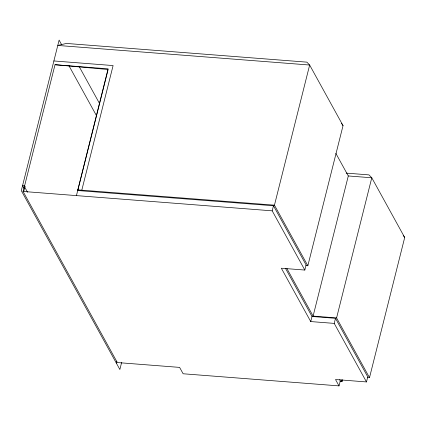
<?xml version="1.0" encoding="UTF-8"?>
<svg xmlns="http://www.w3.org/2000/svg" width="426" height="426" viewBox="0 0 426 426"><rect width="100%" height="100%" fill="white"/><g stroke="black" fill="none" stroke-linecap="round" stroke-linejoin="round"><path stroke-width="0.64" d="M76.435 195.609L108.113 68.847L55.018 64.715L24.617 185.736L24.996 186.428L23.723 191.508M339.655 379.651L340.294 380.812L339.021 385.892L183.132 373.767L179.618 367.398L117.331 362.553L23.041 191.455L24.319 186.375L24.996 186.428M77.873 189.884L107.948 70.152M81.803 190.188L113.103 65.567L53.878 60.961M116.351 363.133L116.831 361.227M121.639 362.425L119.86 369.502L21.3 190.662L59.118 40.108L61.685 44.767M339.021 385.892L335.507 379.523L366.482 381.936L334.224 323.393L310.735 321.566L281.336 268.226L304.824 270.052L272.193 210.838L273.471 205.758L77.708 190.529M307.844 265.76L274.45 205.172L309.649 65.034L306.864 62.148L66.429 43.441L57.776 45.444L309.649 65.034L343.042 125.627L307.844 265.76L305.884 265.611M304.824 270.052L306.102 264.967L273.471 205.758M310.735 321.566L312.013 316.486L285.489 268.359M367.521 377.495L369.502 377.649L336.583 317.918L313.099 316.092L348.298 175.954L335.842 153.355M334.224 323.393L335.496 318.313L312.013 316.486M336.583 317.918L371.781 177.78L369.001 174.894L346.168 173.116M340.055 381.451L342.035 381.605L342.52 379.672M366.482 381.936L367.76 376.85L335.496 318.313M369.502 377.649L404.7 237.511L371.781 177.78L348.298 175.954M24.617 185.736L22.578 185.576L24.181 188.494M77.718 189.868L274.45 205.172M23.041 191.455L272.193 210.838M55.018 64.715L108.108 69.507M341.545 123.46L343.042 125.627M403.209 235.344L404.7 237.511M286.911 268.572L313.099 316.092M341.077 379.87L342.035 381.605M78.954 66.174L99.514 103.475M68.692 65.253L96.633 115.947M24.319 186.375L27.525 192.195"/></g></svg>
